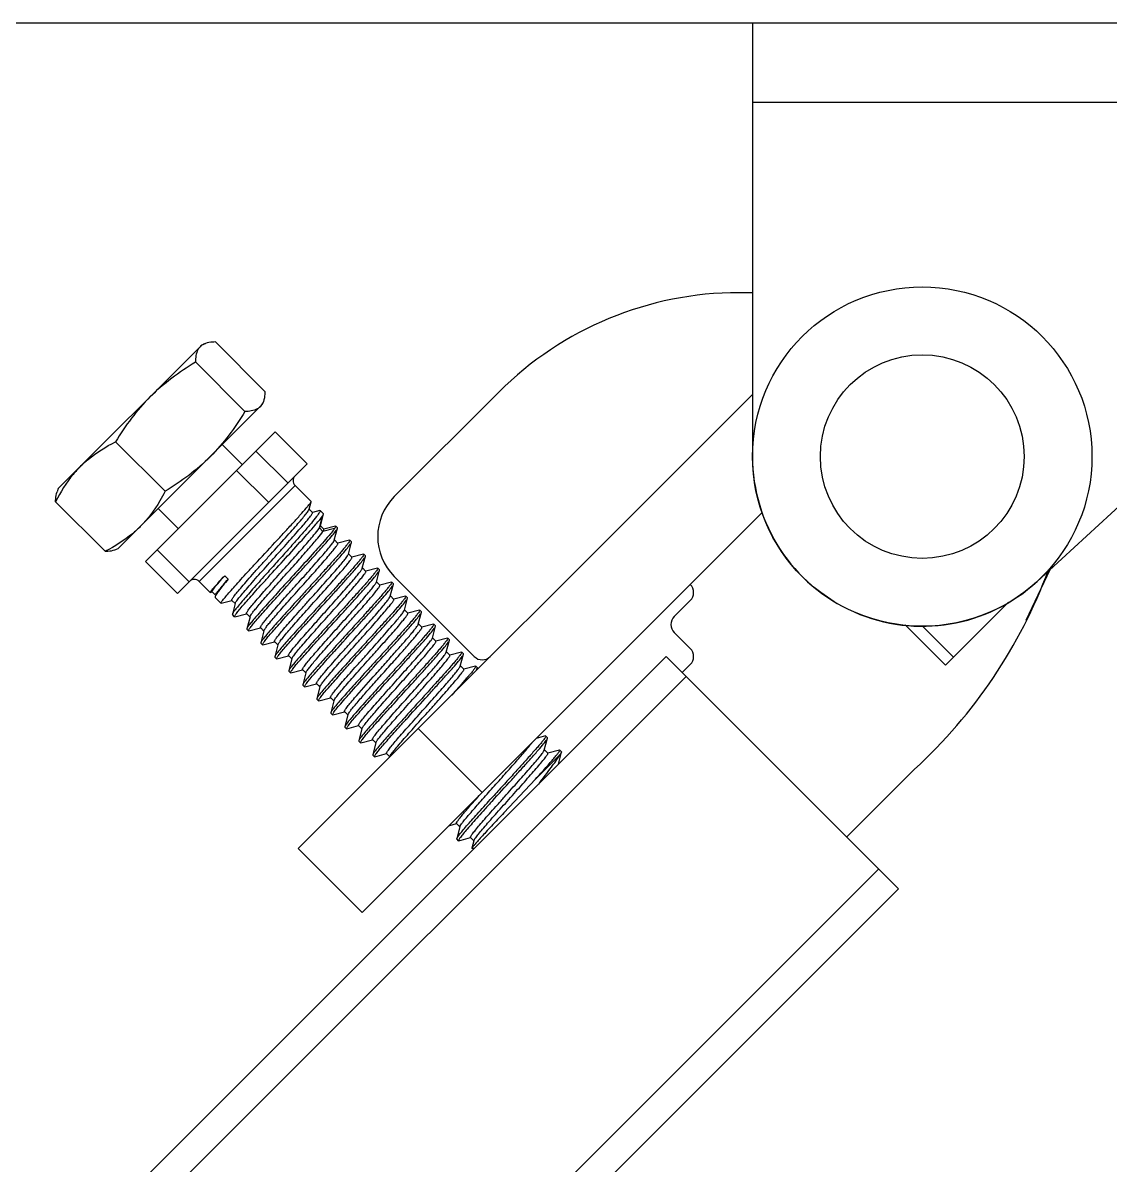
# Model space of a CAD drawing. Extents: x 27938 to 650306, y -92720 to 1524912.
# Drawn here: x 300162 to 301370, y 832286 to 833555 of the extents above; entities that cross this region are included whole.
import ezdxf

# ---------------------------------------------------------------- set-up
doc = ezdxf.new("R2010")
doc.units = 0
doc.header["$LTSCALE"] = 1000
doc.header["$MEASUREMENT"] = 0
doc.layers.add('bz', color=2, linetype='Continuous')

msp = doc.modelspace()

# ---------------------------------------------------------------- linework, layer by layer
at = {"linetype": 'Continuous'}
for p, q in [((300972.4, 833554.7), (302040.3, 833554.7)), ((300972.4, 833554.7), (300972.4, 833072.8)), ((300972.4, 833466.7), (301867.3, 833466.7)), ((301288.5, 832934.1), (301867.3, 833466.7)), ((300972.4, 833254.9), (300957.2, 833254.9)), ((300361.4, 833197.1), (300365, 833198.5)), ((300375.9, 833200.1), (300431, 833145)), ((300361.4, 833197.1), (300201.5, 833037.2)), ((300353.7, 833177.9), (300408.8, 833122.8)), ((300468, 832637.5), (300972.4, 833141.9)), ((300690.7, 833144.5), (300574.6, 833028.4)), ((300428, 833130.5), (300268.1, 832970.6)), ((300429.3, 833134.1), (300428, 833130.5)), ((300298.3, 832956.3), (300442.2, 833100.3)), ((300442.2, 833100.3), (300477.8, 833064.8)), ((300265, 833089.2), (300320.1, 833034.2)), ((300383.6, 833086.1), (300405.8, 833063.9)), ((300420.9, 833079), (300456.5, 833043.5)), ((300333.8, 832920.8), (300477.8, 833064.8)), ((300399.4, 833057.5), (300434.9, 833022)), ((300201.5, 833037.2), (300200.1, 833033.6)), ((300357.8, 832934.2), (300464.4, 833040.8)), ((300482.3, 833022.9), (300464.4, 833040.8)), ((300198.5, 833022.7), (300253.6, 832967.6)), ((300480, 833014.4), (300482.3, 833022.7)), ((300482.3, 833022.7), (300482.3, 833022.9)), ((300312.5, 833015), (300334.7, 832992.8)), ((300480, 833014.1), (300480, 833014.4)), ((300483.8, 833010.7), (300480, 833014.4)), ((300491.8, 833012.9), (300483.8, 833010.8)), ((300491.8, 833012.9), (300492.3, 833012.9)), ((300496, 833009.1), (300492.3, 833012.9)), ((300492.5, 832995.4), (300496.1, 833008.8)), ((300494.8, 833006.5), (300496.1, 833008.8)), ((300496.1, 833008.8), (300496, 833009.1)), ((300539, 832566.4), (300983.3, 833010.6)), ((300491.5, 832993.5), (300494.8, 833006.5)), ((300491.5, 832993.5), (300492.5, 832995.4)), ((300496.3, 832992), (300492.6, 832995.8)), ((300509.3, 832995.6), (300496.3, 832992.1)), ((300509.3, 832995.6), (300509.6, 832995.5)), ((300511.6, 832993.6), (300509.6, 832995.5)), ((300495.4, 832989.7), (300491.5, 832993.5)), ((300508.4, 832992.9), (300495.4, 832989.7)), ((300508, 832979.9), (300511.6, 832993.2)), ((300511.6, 832993.2), (300511.6, 832993.6)), ((300264.4, 832969.3), (300268.1, 832970.6)), ((300508, 832979.7), (300508, 832979.9)), ((300511.9, 832976.4), (300508.1, 832980.2)), ((300524.8, 832980), (300511.8, 832976.6)), ((300523.6, 832964.3), (300527.2, 832977.7)), ((300524.8, 832980), (300525.2, 832980)), ((300527.1, 832978.1), (300525.2, 832980)), ((300527.2, 832977.7), (300527.1, 832978.1)), ((300311.2, 832969.3), (300346.8, 832933.8)), ((300523.4, 832963.9), (300523.6, 832964.3)), ((300527.4, 832960.9), (300523.7, 832964.7)), ((300540.4, 832964.5), (300527.4, 832961)), ((300539.1, 832948.8), (300542.7, 832962.1)), ((300540.4, 832964.5), (300540.7, 832964.5)), ((300542.7, 832962.5), (300540.7, 832964.5)), ((300542.7, 832962.1), (300542.7, 832962.5)), ((300298.3, 832956.3), (300333.8, 832920.8)), ((300543, 832945.3), (300539.2, 832949.1)), ((300555.9, 832948.9), (300542.9, 832945.5)), ((300554.7, 832933.2), (300558.3, 832946.6)), ((300555.9, 832948.9), (300556.3, 832948.9)), ((300558.2, 832947), (300556.3, 832948.9)), ((300558.3, 832946.6), (300558.2, 832947)), ((301276.2, 832890.9), (301303, 832947.5)), ((300370.2, 832921.8), (300357.8, 832934.2)), ((300386.3, 832940.5), (300390.2, 832936.6)), ((300558.5, 832929.8), (300554.8, 832933.6)), ((300571.5, 832933.4), (300558.5, 832929.9)), ((300571.5, 832933.4), (300571.8, 832933.4)), ((300573.8, 832931.4), (300571.8, 832933.4)), ((300574.6, 832939.5), (300663.4, 832850.7)), ((300370.3, 832921.8), (300370.2, 832921.8)), ((300370.3, 832921.8), (300372.3, 832922.4)), ((300372.3, 832922.5), (300376.1, 832918.7)), ((300570.2, 832917.7), (300573.8, 832931)), ((300573.8, 832931), (300573.8, 832931.4)), ((300376.1, 832919), (300375.6, 832917)), ((300375.6, 832917), (300375.7, 832916.3)), ((300382.1, 832909.9), (300375.7, 832916.3)), ((300382.4, 832909.8), (300382.1, 832909.9)), ((300382.4, 832909.8), (300394.1, 832913)), ((300394.1, 832913.1), (300397.9, 832909.4)), ((300398, 832909.7), (300394.8, 832897.6)), ((300398, 832909.7), (300398.1, 832910)), ((300574.1, 832914.2), (300570.3, 832918)), ((300587, 832917.8), (300574, 832914.4)), ((300585.8, 832902.1), (300589.3, 832915.5)), ((300587, 832917.8), (300587.4, 832917.8)), ((300589.3, 832915.9), (300587.4, 832917.8)), ((300589.3, 832915.5), (300589.3, 832915.9)), ((300903.3, 832912.9), (300885.5, 832895.1)), ((301256.8, 832911), (301186.8, 832841.1)), ((300394.8, 832897.6), (300394.8, 832897.2)), ((300397.2, 832894.8), (300394.8, 832897.2)), ((300397.6, 832894.7), (300410.5, 832898.2)), ((300410.5, 832898.4), (300414.3, 832894.6)), ((300414.4, 832894.9), (300410.8, 832881.5)), ((300589.6, 832898.7), (300585.8, 832902.5)), ((300602.6, 832902.3), (300589.6, 832898.8)), ((300601.3, 832886.6), (300604.9, 832900)), ((300602.6, 832902.3), (300602.9, 832902.3)), ((300604.9, 832900.3), (300602.9, 832902.3)), ((300604.9, 832900), (300604.9, 832900.3)), ((300410.8, 832881.5), (300410.8, 832881.2)), ((300412.8, 832879.2), (300410.8, 832881.2)), ((300413.1, 832879.2), (300426.1, 832882.7)), ((300426, 832882.8), (300429.8, 832879)), ((300605.2, 832883.2), (300601.4, 832886.9)), ((300618.1, 832886.7), (300605.1, 832883.3)), ((300616.9, 832871), (300620.4, 832884.4)), ((300618.1, 832886.7), (300618.5, 832886.7)), ((300620.4, 832884.8), (300618.5, 832886.7)), ((300620.4, 832884.4), (300620.4, 832884.8)), ((301142.1, 832885.8), (301186.8, 832841.1)), ((301160.9, 832884.7), (301195.7, 832850)), ((300413.1, 832879.2), (300412.8, 832879.2)), ((300429.9, 832879.4), (300426.3, 832866)), ((300620.7, 832867.6), (300616.9, 832871.4)), ((300633.7, 832871.2), (300620.7, 832867.7)), ((300632.4, 832855.5), (300636, 832868.9)), ((300633.7, 832871.2), (300634, 832871.2)), ((300636, 832869.2), (300634, 832871.2)), ((300636, 832868.9), (300636, 832869.2)), ((300885.5, 832877.3), (300903.3, 832859.6)), ((300426.3, 832866), (300426.4, 832865.6)), ((300428.3, 832863.7), (300426.4, 832865.6)), ((300428.7, 832863.7), (300428.3, 832863.7)), ((300428.7, 832863.7), (300441.6, 832867.1)), ((300441.6, 832867.3), (300445.4, 832863.5)), ((300445.4, 832863.8), (300441.9, 832850.4)), ((300636.3, 832852.1), (300632.5, 832855.8)), ((298331.2, 830305.3), (300876.6, 832850.7)), ((300441.9, 832850.4), (300441.9, 832850.1)), ((300443.8, 832848.1), (300441.9, 832850.1)), ((300444.2, 832848.1), (300443.8, 832848.1)), ((300444.2, 832848.1), (300457.2, 832851.6)), ((300457.1, 832851.7), (300460.9, 832848)), ((300461, 832848.3), (300457.4, 832834.9)), ((300649.2, 832855.7), (300636.2, 832852.2)), ((300647.9, 832840), (300651.5, 832853.3)), ((300649.2, 832855.7), (300649.6, 832855.6)), ((300651.5, 832853.7), (300649.6, 832855.6)), ((300876.6, 832850.7), (301134.6, 832592.7)), ((300457.4, 832834.9), (300457.5, 832834.5)), ((300459.4, 832832.6), (300457.5, 832834.5)), ((300459.8, 832832.6), (300459.4, 832832.6)), ((300459.8, 832832.6), (300472.7, 832836)), ((300472.7, 832836.2), (300476.5, 832832.4)), ((300476.5, 832832.7), (300473, 832819.4)), ((300476.5, 832832.7), (300476.7, 832833.1)), ((300651.8, 832836.5), (300648, 832840.3)), ((300664.7, 832840.1), (300651.8, 832836.7)), ((300664.7, 832840.1), (300665.1, 832840.1)), ((300667.1, 832838.1), (300665.1, 832840.1)), ((300665.9, 832835.8), (300667.1, 832837.8)), ((300666.6, 832836.1), (300667.1, 832837.8)), ((300667.1, 832837.8), (300667.1, 832838.1)), ((300903.3, 832841.8), (300894.4, 832832.9)), ((298353.2, 830283.2), (300898.6, 832828.6)), ((300473, 832819.4), (300473, 832819)), ((300474.9, 832817), (300473, 832819)), ((300475.3, 832817), (300488.3, 832820.5)), ((300488.2, 832820.6), (300492, 832816.9)), ((300475.3, 832817), (300474.9, 832817)), ((300492.1, 832817.2), (300488.5, 832803.8)), ((300490.9, 832801.5), (300503.8, 832804.9)), ((300503.8, 832805.1), (300507.5, 832801.3)), ((300488.5, 832803.8), (300488.5, 832803.4)), ((300490.5, 832801.5), (300488.5, 832803.4)), ((300490.9, 832801.5), (300490.5, 832801.5)), ((300507.6, 832801.6), (300504.1, 832788.3)), ((300504.1, 832788.3), (300504.1, 832787.9)), ((300506, 832785.9), (300504.1, 832787.9)), ((300506.4, 832785.9), (300506, 832785.9)), ((300506.4, 832785.9), (300519.4, 832789.4)), ((300519.3, 832789.5), (300523.1, 832785.8)), ((300523.2, 832786.1), (300519.6, 832772.7)), ((300519.6, 832772.7), (300519.6, 832772.3)), ((300521.6, 832770.4), (300519.6, 832772.3)), ((300522, 832770.4), (300521.6, 832770.4)), ((300522, 832770.4), (300534.9, 832773.9)), ((300534.9, 832774), (300538.6, 832770.2)), ((300538.7, 832770.5), (300535.2, 832757.2)), ((300672.3, 832699.6), (300601.2, 832770.7)), ((300535.2, 832757.2), (300535.2, 832756.8)), ((300537.1, 832754.9), (300535.2, 832756.8)), ((300537.5, 832754.8), (300537.1, 832754.9)), ((300537.5, 832754.8), (300550.5, 832758.3)), ((300550.4, 832758.4), (300554.2, 832754.7)), ((300554.3, 832755), (300550.7, 832741.6)), ((300742.5, 832762.4), (300732.3, 832759.7)), ((300741.2, 832746.7), (300744.8, 832760)), ((300742.5, 832762.4), (300742.8, 832762.3)), ((300744.8, 832760.4), (300742.8, 832762.3)), ((300744.8, 832760), (300744.8, 832760.4)), ((300550.7, 832741.6), (300550.7, 832741.2)), ((300553, 832739.3), (300566, 832742.8)), ((300566, 832742.9), (300569.7, 832739.2)), ((300741.1, 832746.2), (300741.2, 832746.7)), ((300745.1, 832743.2), (300741.3, 832747)), ((300758, 832746.8), (300745, 832743.4)), ((300756.8, 832731.1), (300760.4, 832744.5)), ((300758.4, 832746.8), (300758, 832746.8)), ((300760.3, 832744.9), (300758.4, 832746.8)), ((300760.3, 832744.9), (300760.4, 832744.5)), ((300552.7, 832739.3), (300550.7, 832741.2)), ((300553, 832739.3), (300552.7, 832739.3)), ((300569.8, 832739.5), (300569.9, 832739.7)), ((300731.6, 832714.6), (300758.4, 832741.3)), ((300731.6, 832714.6), (300696.4, 832677.1)), ((300635.5, 832662.8), (300636.4, 832663.1)), ((300636.4, 832663.1), (300643.7, 832665)), ((300643.7, 832665.2), (300647.5, 832661.4)), ((300647.5, 832661.7), (300644, 832648.3)), ((300644, 832648), (300644, 832648.3)), ((300646, 832646), (300644, 832648)), ((300646, 832646), (300646.3, 832646)), ((300646.3, 832646), (300659.3, 832649.5)), ((300659.2, 832649.6), (300663, 832645.9)), ((300663, 832645.9), (300660.8, 832637.6)), ((300663.1, 832646.2), (300663, 832645.9)), ((300539, 832566.4), (300468, 832637.5)), ((300660.8, 832637.6), (300660.9, 832637.5)), ((300663.4, 832637.5), (300660.9, 832637.5)), ((298567.1, 830069.3), (301112.6, 832614.7)), ((298589.2, 830047.3), (301134.6, 832592.7))]:
    msp.add_line(p, q, dxfattribs=at)
msp.add_line((301152.4, 832725.5), (301077.1, 832650.2))
for radius in [188.5, 113.1]:
    msp.add_circle((301160.9, 833072.8), radius, dxfattribs=at)
for centre, radius, start, end in [((300957.3, 832878), 376.9, 90.0086, 135), ((301160.9, 833072.8), 188.5, 180, 312.6204), ((300469.7, 833046.1), 7.54, 135, 225), ((300619, 832983.9), 62.8, 135, 225), ((300768, 833144.4), 568.5, 312.5376, 339.661), ((300352.5, 832928.8), 7.54, 45, 135), ((300894.4, 832921.8), 12.6, 315, 45), ((300894.4, 832886.2), 12.6, 135, 225), ((300894.4, 832850.7), 12.6, 315, 45), ((300672.3, 832859.6), 12.6, 225, 315), ((300400.1, 833047.4), 337.2, 319.4796, 320.0674)]:
    msp.add_arc(centre, radius, start, end, dxfattribs=at)
for points, knots in [([(300364.9, 833198.4), (300364.3, 833198.2), (300362.2, 833197.3), (300360.2, 833196), (300359, 833194.8)], [0, 0, 0, 0, 0.261173, 1, 1, 1, 1]), ([(300375.9, 833200.1), (300374.9, 833200.1), (300371.2, 833199.9), (300367.4, 833199.3), (300364.9, 833198.4)], [0, 0, 0, 0, 0.270862, 1, 1, 1, 1]), ([(300359, 833194.8), (300358.1, 833193.8), (300354.5, 833189), (300353.8, 833182.6), (300353.7, 833177.9)], [0, 0, 0, 0, 0.22235, 1, 1, 1, 1]), ([(300431, 833145), (300431, 833144), (300430.8, 833140.3), (300430.2, 833136.6), (300429.3, 833134)], [0, 0, 0, 0, 0.270862, 1, 1, 1, 1]), ([(300425.7, 833128.2), (300424.7, 833127.2), (300419.8, 833123.6), (300413.5, 833122.9), (300408.8, 833122.8)], [0, 0, 0, 0, 0.22235, 1, 1, 1, 1]), ([(300429.3, 833134), (300429.1, 833133.5), (300428.2, 833131.3), (300426.9, 833129.4), (300425.7, 833128.2)], [0, 0, 0, 0, 0.261173, 1, 1, 1, 1]), ([(300226, 833061.7), (300228.8, 833064.5), (300240.6, 833075.3), (300254.3, 833083.8), (300265, 833089.2)], [0, 0, 0, 0, 0.248254, 1, 1, 1, 1]), ([(300226, 833061.7), (300223.2, 833058.9), (300212.4, 833047.1), (300203.9, 833033.4), (300198.5, 833022.7)], [0, 0, 0, 0, 0.248254, 1, 1, 1, 1]), ([(300198.5, 833022.7), (300198.5, 833023.7), (300198.6, 833027.4), (300199.2, 833031.1), (300200.2, 833033.7)], [0, 0, 0, 0, 0.270862, 1, 1, 1, 1]), ([(300320.1, 833034.2), (300318.3, 833030.6), (300310.7, 833016.6), (300301, 833003.5), (300292.6, 832995.1)], [0, 0, 0, 0, 0.25305, 1, 1, 1, 1]), ([(300419.8, 832953.2), (300427.2, 832961.2), (300438.2, 832973.1), (300452.4, 832988.4), (300461.9, 832998.8), (300469.9, 833007.6), (300475.4, 833013.9), (300478.8, 833017.9), (300480.5, 833020.1), (300481.6, 833021.6), (300482.2, 833022.4), (300482.3, 833022.7)], [0, 0, 0, 0, 0.350119, 0.518183, 0.670792, 0.80069, 0.901712, 0.939847, 0.96911, 0.98919, 1, 1, 1, 1]), ([(300394.1, 832913.1), (300394, 832913.2), (300394.1, 832913.8), (300394.6, 832914.6), (300395.4, 832916), (300397.3, 832918.5), (300400.7, 832922.7), (300405.7, 832928.7), (300412, 832935.9), (300419.2, 832944.1), (300427.2, 832952.9), (300438.1, 832965.1), (300449, 832977.2), (300459.3, 832988.7), (300465.9, 832996.3), (300471.4, 833002.7), (300475.7, 833007.8), (300478.4, 833011.4), (300479.8, 833013.4), (300480, 833014.1)], [0, 0, 0, 0, 0.003459, 0.010831, 0.022552, 0.038611, 0.0832, 0.143022, 0.215863, 0.299017, 0.389412, 0.483732, 0.670424, 0.756089, 0.83251, 0.897021, 0.947417, 0.982048, 1, 1, 1, 1]), ([(300398.1, 832910), (300398.5, 832911), (300400.1, 832913.2), (300403.3, 832917.3), (300407.9, 832922.7), (300416.2, 832932.4), (300428.5, 832946.2), (300441.6, 832960.8), (300452.4, 832972.8), (300460.1, 832981.4), (300467, 832989.2), (300472.9, 832996), (300477.7, 833001.7), (300480.9, 833005.6), (300482.6, 833008), (300483.4, 833009.3), (300483.8, 833010), (300483.9, 833010.6), (300483.8, 833010.7)], [0, 0, 0, 0, 0.022597, 0.061854, 0.116478, 0.184513, 0.350625, 0.536644, 0.628982, 0.71656, 0.796358, 0.86566, 0.922145, 0.963971, 0.978972, 0.989897, 0.996763, 1, 1, 1, 1]), ([(300492.3, 833012.9), (300492.5, 833012.7), (300492.2, 833011.8), (300491.5, 833010.6), (300490.1, 833008.5), (300487.1, 833004.6), (300481.9, 832998.2), (300474.1, 832989.1), (300464.6, 832978.3), (300454.1, 832966.5), (300442.9, 832954), (300435.3, 832945.6), (300431.6, 832941.4)], [0, 0, 0, 0, 0.00729, 0.023491, 0.049387, 0.084832, 0.182679, 0.312272, 0.467071, 0.639216, 0.819925, 1, 1, 1, 1]), ([(300434.4, 832938.6), (300440.9, 832945.7), (300453.5, 832959.5), (300471, 832978.7), (300484.7, 832994.2), (300492.3, 833003), (300494.8, 833006.5)], [0, 0, 0, 0, 0.317573, 0.617842, 0.85691, 1, 1, 1, 1]), ([(300509.6, 832995.5), (300509.8, 832995.3), (300509.2, 832994.2), (300508.8, 832993.5), (300508.4, 832992.9)], [0, 0, 0, 0, 0.284271, 1, 1, 1, 1]), ([(300292.6, 832995.1), (300289.8, 832992.3), (300278, 832981.6), (300264.3, 832973.1), (300253.6, 832967.6)], [0, 0, 0, 0, 0.248254, 1, 1, 1, 1]), ([(300410.5, 832898.4), (300410.4, 832898.5), (300410.5, 832899), (300411.1, 832900.2), (300412.8, 832902.7), (300415.8, 832906.5), (300420.1, 832911.6), (300425.4, 832917.8), (300431.6, 832924.8), (300438.5, 832932.6), (300448.3, 832943.6), (300460.4, 832957.1), (300473.8, 832972), (300484, 832984), (300489.6, 832990.8), (300491.5, 832993.5)], [0, 0, 0, 0, 0.003229, 0.009818, 0.034461, 0.074131, 0.127679, 0.193435, 0.269313, 0.352894, 0.44151, 0.62244, 0.789143, 0.920497, 1, 1, 1, 1]), ([(300414.4, 832894.9), (300414.5, 832895.6), (300415.7, 832897.3), (300417.9, 832900.4), (300421.4, 832904.6), (300426, 832910), (300431.4, 832916.4), (300440.1, 832926.2), (300451.8, 832939.2), (300465.8, 832954.8), (300478.5, 832969.1), (300488.3, 832980.5), (300493.6, 832987), (300495.4, 832989.7)], [0, 0, 0, 0, 0.016663, 0.047692, 0.09239, 0.149487, 0.2173, 0.293813, 0.463619, 0.63876, 0.798451, 0.923769, 1, 1, 1, 1]), ([(300508.4, 832992.9), (300505.9, 832989.4), (300498.3, 832980.6), (300484.6, 832965.1), (300467.1, 832945.9), (300454.5, 832932.1), (300448, 832925)], [0, 0, 0, 0, 0.14309, 0.382158, 0.682427, 1, 1, 1, 1]), ([(300450, 832923), (300457.2, 832931), (300468, 832942.8), (300482, 832958.2), (300491.3, 832968.6), (300499.3, 832977.5), (300505.3, 832984.6), (300509.2, 832989.3), (300511, 832991.9), (300511.5, 832992.9), (300511.6, 832993.2)], [0, 0, 0, 0, 0.346732, 0.513455, 0.665275, 0.795127, 0.896989, 0.966206, 0.987594, 1, 1, 1, 1]), ([(300495.4, 832989.7), (300495.7, 832990.2), (300496.1, 832990.8), (300496.5, 832991.8), (300496.3, 832992)], [0, 0, 0, 0, 0.705651, 1, 1, 1, 1]), ([(300426, 832882.8), (300425.9, 832882.9), (300426, 832883.5), (300426.7, 832884.8), (300428.7, 832887.5), (300432, 832891.7), (300436.7, 832897.3), (300442.6, 832904.1), (300449.3, 832911.7), (300456.7, 832920.1), (300467.1, 832931.7), (300477.5, 832943.2), (300487.3, 832954.3), (300493.8, 832961.7), (300499.2, 832968), (300503.4, 832973.1), (300506.2, 832976.9), (300507.7, 832978.9), (300508, 832979.7)], [0, 0, 0, 0, 0.003422, 0.010566, 0.037398, 0.080541, 0.138586, 0.209513, 0.290822, 0.379637, 0.472809, 0.658962, 0.745341, 0.823107, 0.88951, 0.942219, 0.979421, 1, 1, 1, 1]), ([(300430.6, 832880.8), (300431.3, 832881.8), (300433.1, 832884.4), (300438.5, 832891), (300447.8, 832901.8), (300461.1, 832916.7), (300473.3, 832930.4), (300483.3, 832941.5), (300490.3, 832949.4), (300496.6, 832956.6), (300502, 832962.9), (300506.4, 832968.1), (300509.5, 832972), (300511.3, 832974.6), (300511.9, 832975.8), (300512, 832976.3), (300511.9, 832976.4)], [0, 0, 0, 0, 0.029846, 0.074702, 0.203394, 0.369574, 0.551671, 0.641288, 0.726015, 0.803077, 0.869958, 0.924482, 0.964905, 0.990021, 0.99673, 1, 1, 1, 1]), ([(300525.2, 832980), (300525.3, 832979.9), (300525, 832979), (300524.3, 832977.9), (300522.8, 832975.8), (300520.8, 832973.3), (300518.1, 832970), (300513.5, 832964.6), (300506.5, 832956.7), (300496.9, 832946.1), (300486.2, 832934.3), (300475, 832921.9), (300467.4, 832913.6), (300463.6, 832909.4)], [0, 0, 0, 0, 0.006655, 0.022604, 0.048376, 0.083764, 0.128363, 0.181623, 0.311335, 0.466328, 0.638709, 0.819671, 1, 1, 1, 1]), ([(300465.5, 832907.5), (300472.8, 832915.5), (300483.6, 832927.3), (300497.5, 832942.6), (300506.9, 832953), (300514.8, 832962), (300520.9, 832969.1), (300524.7, 832973.8), (300526.5, 832976.4), (300527.1, 832977.3), (300527.2, 832977.7)], [0, 0, 0, 0, 0.346732, 0.513452, 0.665274, 0.79513, 0.896993, 0.966207, 0.987594, 1, 1, 1, 1]), ([(300253.6, 832967.6), (300254.6, 832967.6), (300258.3, 832967.8), (300262, 832968.4), (300264.5, 832969.3)], [0, 0, 0, 0, 0.270862, 1, 1, 1, 1]), ([(300441.6, 832867.3), (300441.5, 832867.4), (300441.6, 832867.9), (300442.3, 832869.2), (300444.2, 832871.9), (300447.4, 832876), (300452, 832881.5), (300457.8, 832888.1), (300464.4, 832895.7), (300471.7, 832903.9), (300482, 832915.4), (300494.5, 832929.3), (300506.2, 832942.5), (300514.1, 832951.7), (300518.4, 832956.9), (300521.5, 832960.8), (300523, 832963), (300523.4, 832963.9)], [0, 0, 0, 0, 0.003379, 0.010396, 0.036736, 0.079099, 0.136135, 0.205904, 0.286001, 0.373651, 0.465813, 0.650831, 0.815583, 0.883085, 0.937444, 0.976819, 1, 1, 1, 1]), ([(300445.9, 832864.8), (300446.5, 832865.8), (300448.2, 832868.2), (300453.4, 832874.7), (300462.6, 832885.3), (300475.8, 832900.3), (300488.2, 832914.1), (300498.3, 832925.3), (300505.4, 832933.3), (300511.8, 832940.7), (300517.4, 832947.1), (300521.8, 832952.4), (300525, 832956.4), (300526.8, 832959), (300527.5, 832960.3), (300527.5, 832960.8), (300527.4, 832960.9)], [0, 0, 0, 0, 0.027356, 0.070178, 0.196347, 0.362014, 0.545205, 0.635768, 0.721577, 0.799762, 0.86771, 0.923162, 0.964301, 0.989868, 0.99669, 1, 1, 1, 1]), ([(300540.7, 832964.5), (300540.9, 832964.3), (300540.5, 832963.5), (300539.8, 832962.3), (300538.4, 832960.3), (300536.3, 832957.7), (300533.6, 832954.5), (300529, 832949.1), (300522, 832941.2), (300512.5, 832930.5), (300501.8, 832918.7), (300490.5, 832906.4), (300482.9, 832898), (300479.1, 832893.9)], [0, 0, 0, 0, 0.006651, 0.022595, 0.048362, 0.083745, 0.12834, 0.1816, 0.311315, 0.466314, 0.638697, 0.819663, 1, 1, 1, 1]), ([(300481.1, 832891.9), (300488.3, 832899.9), (300499.1, 832911.7), (300513.1, 832927.1), (300522.4, 832937.5), (300530.3, 832946.4), (300536.4, 832953.6), (300540.2, 832958.2), (300542.1, 832960.8), (300542.6, 832961.8), (300542.7, 832962.1)], [0, 0, 0, 0, 0.346742, 0.513465, 0.665282, 0.795135, 0.896996, 0.966208, 0.987595, 1, 1, 1, 1]), ([(300382.1, 832909.9), (300382, 832909.9), (300382.2, 832910.4), (300382.6, 832911.1), (300383.3, 832912.2), (300385, 832914.3), (300387.9, 832917.9), (300392.4, 832923), (300398, 832929.3), (300404.6, 832936.6), (300411.9, 832944.7), (300417.1, 832950.3), (300419.8, 832953.2)], [0, 0, 0, 0, 0.006349, 0.020563, 0.043389, 0.074837, 0.162857, 0.282397, 0.430243, 0.602357, 0.794039, 1, 1, 1, 1]), ([(300457.1, 832851.7), (300457, 832851.8), (300457.1, 832852.3), (300457.8, 832853.6), (300459.6, 832856.3), (300462.8, 832860.3), (300467.4, 832865.7), (300473, 832872.2), (300479.5, 832879.6), (300486.7, 832887.7), (300496.8, 832899.1), (300509.2, 832912.9), (300520.9, 832926.1), (300528.9, 832935.3), (300533.4, 832940.7), (300536.6, 832944.7), (300538.3, 832947.1), (300538.8, 832948)], [0, 0, 0, 0, 0.003336, 0.010233, 0.036096, 0.077704, 0.133763, 0.202409, 0.281328, 0.367844, 0.459022, 0.642919, 0.808241, 0.876802, 0.932761, 0.974256, 1, 1, 1, 1]), ([(300461.3, 832848.9), (300461.7, 832849.9), (300463.4, 832852.1), (300466.5, 832856.1), (300470.9, 832861.5), (300478.9, 832870.7), (300490.6, 832883.9), (300503, 832897.7), (300513.2, 832909.1), (300520.5, 832917.3), (300527, 832924.7), (300532.7, 832931.3), (300537.2, 832936.7), (300540.5, 832940.8), (300542.3, 832943.4), (300543, 832944.7), (300543.1, 832945.2), (300543, 832945.3)], [0, 0, 0, 0, 0.024821, 0.065556, 0.120941, 0.189123, 0.354243, 0.538544, 0.630075, 0.716999, 0.796339, 0.865388, 0.921797, 0.963675, 0.989709, 0.996648, 1, 1, 1, 1]), ([(300556.3, 832948.9), (300556.4, 832948.8), (300556.1, 832947.9), (300555.4, 832946.8), (300553.9, 832944.7), (300551.9, 832942.2), (300549.2, 832939), (300544.6, 832933.5), (300537.6, 832925.6), (300528, 832915), (300517.3, 832903.2), (300506.1, 832890.9), (300498.5, 832882.5), (300494.7, 832878.3)], [0, 0, 0, 0, 0.006667, 0.022629, 0.048411, 0.083806, 0.128409, 0.181673, 0.311386, 0.466369, 0.638735, 0.819685, 1, 1, 1, 1]), ([(300496.6, 832876.4), (300503.9, 832884.4), (300514.7, 832896.2), (300528.6, 832911.5), (300538, 832921.9), (300545.9, 832930.9), (300552, 832938), (300555.8, 832942.7), (300557.6, 832945.3), (300558.2, 832946.2), (300558.3, 832946.6)], [0, 0, 0, 0, 0.346729, 0.513452, 0.665273, 0.795127, 0.896989, 0.966206, 0.987594, 1, 1, 1, 1]), ([(300370.2, 832921.8), (300370, 832921.9), (300370.5, 832922.6), (300371.1, 832923.5), (300372.4, 832925.1), (300374.2, 832927.2), (300376.6, 832929.8), (300380.6, 832934.3), (300383.9, 832937.9), (300386.3, 832940.5)], [0, 0, 0, 0, 0.018878, 0.068916, 0.150826, 0.263937, 0.407062, 0.578714, 1, 1, 1, 1]), ([(300372.3, 832922.5), (300372.1, 832922.6), (300372.4, 832923.3), (300372.9, 832924.2), (300374, 832925.8), (300376.4, 832928.9), (300380.5, 832933.8), (300384.2, 832938.1), (300386.3, 832940.5)], [0, 0, 0, 0, 0.022497, 0.073733, 0.155945, 0.268763, 0.581618, 1, 1, 1, 1]), ([(300390.2, 832936.6), (300388.2, 832934.2), (300384.7, 832930), (300380.2, 832924.3), (300377.3, 832920.2), (300375.9, 832917.9), (300375.6, 832917)], [0, 0, 0, 0, 0.376713, 0.674345, 0.883812, 1, 1, 1, 1]), ([(300376.1, 832919), (300376.3, 832919.7), (300377.8, 832921.7), (300380.5, 832925.3), (300384.9, 832930.5), (300388.3, 832934.4), (300390.2, 832936.6)], [0, 0, 0, 0, 0.105343, 0.311665, 0.613119, 1, 1, 1, 1]), ([(300431.6, 832941.4), (300426.8, 832936.1), (300419.9, 832928.4), (300411.3, 832918.6), (300406, 832912.4), (300401.6, 832907.1), (300398.2, 832902.9), (300396, 832899.9), (300394.9, 832898.3), (300394.8, 832897.6)], [0, 0, 0, 0, 0.375078, 0.540028, 0.684568, 0.805261, 0.899295, 0.964563, 1, 1, 1, 1]), ([(300397.2, 832894.8), (300397.1, 832894.9), (300397.2, 832895.4), (300397.6, 832896), (300398.3, 832897.2), (300399.9, 832899.4), (300402.8, 832903), (300407.2, 832908.2), (300412.8, 832914.5), (300419.3, 832921.9), (300426.6, 832930), (300431.8, 832935.6), (300434.4, 832938.6)], [0, 0, 0, 0, 0.006771, 0.021181, 0.04412, 0.075632, 0.16369, 0.283183, 0.430908, 0.602844, 0.794296, 1, 1, 1, 1]), ([(300472.7, 832836.2), (300472.6, 832836.3), (300472.7, 832836.8), (300473.3, 832838), (300475.1, 832840.6), (300478.3, 832844.6), (300482.7, 832849.9), (300488.2, 832856.3), (300494.6, 832863.5), (300501.6, 832871.5), (300511.7, 832882.7), (300524, 832896.5), (300537.3, 832911.4), (300546.5, 832922.1), (300551.7, 832928.6), (300553.5, 832931.1), (300554.1, 832932.1)], [0, 0, 0, 0, 0.003295, 0.010076, 0.035478, 0.076355, 0.131468, 0.199026, 0.276801, 0.362215, 0.452433, 0.635226, 0.801083, 0.928174, 0.971737, 1, 1, 1, 1]), ([(300571.8, 832933.4), (300572, 832933.2), (300571.6, 832932.4), (300570.9, 832931.2), (300569.4, 832929.2), (300567.4, 832926.6), (300564.7, 832923.4), (300560.1, 832918), (300553.1, 832910.1), (300543.6, 832899.4), (300532.9, 832887.6), (300521.6, 832875.3), (300514, 832867), (300510.2, 832862.8)], [0, 0, 0, 0, 0.006649, 0.022593, 0.04836, 0.083744, 0.12834, 0.181598, 0.311311, 0.466309, 0.638695, 0.819663, 1, 1, 1, 1]), ([(300554.1, 832932.1), (300554.2, 832932.2), (300554.4, 832932.6), (300554.6, 832933), (300554.7, 832933.2)], [0, 0, 0, 0, 0.314049, 1, 1, 1, 1]), ([(300448, 832925), (300443.2, 832919.6), (300436.2, 832911.9), (300427.5, 832902.1), (300422, 832896), (300417.6, 832890.7), (300414.2, 832886.6), (300412.1, 832883.7), (300411, 832882.2), (300410.8, 832881.5)], [0, 0, 0, 0, 0.377471, 0.543197, 0.688119, 0.808734, 0.902176, 0.966298, 1, 1, 1, 1]), ([(300412.8, 832879.2), (300412.7, 832879.3), (300412.8, 832879.8), (300413.4, 832881), (300415.2, 832883.5), (300418.4, 832887.4), (300422.8, 832892.6), (300428.3, 832899), (300434.9, 832906.3), (300442.2, 832914.4), (300447.3, 832920.1), (300450, 832923)], [0, 0, 0, 0, 0.006752, 0.02114, 0.075534, 0.163574, 0.283062, 0.430797, 0.602759, 0.794252, 1, 1, 1, 1]), ([(300476.7, 832833.1), (300477, 832833.9), (300478.5, 832836.1), (300481.5, 832839.9), (300485.8, 832845.1), (300493.7, 832854.3), (300505.4, 832867.5), (300517.9, 832881.4), (300528.2, 832893), (300535.6, 832901.2), (300542.2, 832908.8), (300548, 832915.4), (300552.6, 832921), (300555.9, 832925.1), (300557.8, 832927.9), (300558.5, 832929.2), (300558.6, 832929.7), (300558.5, 832929.8)], [0, 0, 0, 0, 0.022244, 0.060839, 0.114606, 0.181715, 0.346252, 0.531679, 0.624204, 0.712272, 0.792803, 0.862987, 0.920385, 0.963027, 0.989543, 0.996606, 1, 1, 1, 1]), ([(300512.2, 832860.8), (300519.4, 832868.8), (300530.2, 832880.7), (300544.2, 832896), (300553.5, 832906.4), (300561.4, 832915.3), (300567.5, 832922.5), (300571.3, 832927.1), (300573.2, 832929.8), (300573.7, 832930.7), (300573.8, 832931)], [0, 0, 0, 0, 0.346736, 0.513457, 0.665278, 0.795134, 0.896995, 0.966207, 0.987595, 1, 1, 1, 1]), ([(300463.6, 832909.4), (300458.7, 832904.1), (300451.8, 832896.4), (300443, 832886.6), (300437.6, 832880.4), (300433.1, 832875.2), (300429.7, 832871.1), (300427.6, 832868.2), (300426.5, 832866.6), (300426.3, 832866)], [0, 0, 0, 0, 0.377475, 0.543201, 0.68812, 0.808733, 0.902175, 0.966298, 1, 1, 1, 1]), ([(300428.3, 832863.7), (300428.2, 832863.8), (300428.3, 832864.3), (300428.7, 832865), (300429.4, 832866.1), (300431, 832868.3), (300433.9, 832871.9), (300438.3, 832877.1), (300443.9, 832883.4), (300450.4, 832890.8), (300457.7, 832898.9), (300462.9, 832904.5), (300465.5, 832907.5)], [0, 0, 0, 0, 0.006766, 0.021171, 0.044105, 0.075616, 0.163673, 0.283167, 0.430893, 0.602828, 0.794287, 1, 1, 1, 1]), ([(300488.2, 832820.6), (300488.1, 832820.7), (300488.2, 832821.3), (300488.9, 832822.6), (300490.9, 832825.4), (300494.3, 832829.7), (300499.1, 832835.3), (300505, 832842.2), (300511.8, 832849.9), (300519.3, 832858.3), (300529.8, 832870.1), (300540.2, 832881.7), (300550.1, 832892.8), (300556.5, 832900.1), (300561.8, 832906.4), (300566, 832911.4), (300568.6, 832915), (300570, 832916.9), (300570.2, 832917.7)], [0, 0, 0, 0, 0.003453, 0.010691, 0.037881, 0.081592, 0.14037, 0.212138, 0.294327, 0.383985, 0.477885, 0.664852, 0.751185, 0.82854, 0.894141, 0.945651, 0.981282, 1, 1, 1, 1]), ([(300492.1, 832817.2), (300492.3, 832818), (300493.7, 832819.9), (300496.3, 832823.5), (300500.4, 832828.5), (300505.8, 832834.7), (300512.2, 832842.1), (300522.1, 832853.2), (300532.5, 832864.8), (300543, 832876.5), (300550.5, 832884.9), (300557.3, 832892.7), (300563.2, 832899.5), (300568, 832905.2), (300571.4, 832909.5), (300573.4, 832912.3), (300574.1, 832913.6), (300574.2, 832914.1), (300574.1, 832914.2)], [0, 0, 0, 0, 0.01868, 0.054278, 0.105764, 0.171349, 0.248696, 0.335028, 0.522011, 0.615926, 0.705601, 0.787809, 0.859594, 0.918387, 0.96211, 0.989307, 0.996546, 1, 1, 1, 1]), ([(300587.4, 832917.8), (300587.5, 832917.7), (300587.2, 832916.8), (300586.5, 832915.7), (300585, 832913.6), (300583, 832911.1), (300580.3, 832907.9), (300575.7, 832902.5), (300568.7, 832894.5), (300559.1, 832883.9), (300548.4, 832872.1), (300537.2, 832859.8), (300529.6, 832851.4), (300525.8, 832847.2)], [0, 0, 0, 0, 0.006656, 0.022605, 0.048376, 0.083762, 0.128359, 0.181619, 0.311334, 0.466329, 0.638707, 0.819669, 1, 1, 1, 1]), ([(300527.7, 832845.3), (300535, 832853.3), (300545.8, 832865.1), (300559.7, 832880.5), (300569.1, 832890.8), (300577, 832899.8), (300583.1, 832906.9), (300586.9, 832911.6), (300588.7, 832914.2), (300589.2, 832915.1), (300589.3, 832915.5)], [0, 0, 0, 0, 0.346741, 0.513465, 0.665282, 0.795133, 0.896994, 0.966208, 0.987595, 1, 1, 1, 1]), ([(300397.6, 832894.7), (300397.5, 832894.7), (300397.4, 832894.7), (300397.2, 832894.7), (300397.2, 832894.8)], [0, 0, 0, 0, 0.601135, 1, 1, 1, 1]), ([(300479.1, 832893.9), (300474.3, 832888.5), (300467.3, 832880.8), (300458.6, 832871), (300453.1, 832864.9), (300448.7, 832859.7), (300445.3, 832855.6), (300443.1, 832852.6), (300442, 832851.1), (300441.9, 832850.4)], [0, 0, 0, 0, 0.377469, 0.54319, 0.688109, 0.808726, 0.902172, 0.966298, 1, 1, 1, 1]), ([(300503.8, 832805.1), (300503.7, 832805.2), (300503.8, 832805.7), (300504.5, 832807.1), (300506.4, 832809.9), (300509.9, 832814.1), (300514.6, 832819.8), (300520.5, 832826.6), (300527.4, 832834.4), (300534.9, 832842.8), (300545.4, 832854.5), (300555.8, 832866.1), (300565.6, 832877.3), (300572, 832884.6), (300577.4, 832890.9), (300581.5, 832895.9), (300584.2, 832899.4), (300585.6, 832901.4), (300585.8, 832902.1)], [0, 0, 0, 0, 0.003453, 0.010691, 0.03788, 0.081592, 0.14037, 0.212137, 0.294327, 0.383985, 0.477885, 0.664852, 0.751185, 0.82854, 0.894141, 0.945652, 0.981282, 1, 1, 1, 1]), ([(300507.6, 832801.6), (300507.8, 832802.4), (300509.2, 832804.3), (300511.8, 832807.9), (300516, 832812.9), (300521.3, 832819.2), (300527.7, 832826.5), (300537.6, 832837.7), (300548, 832849.3), (300558.5, 832861), (300566, 832869.4), (300572.9, 832877.2), (300578.8, 832884), (300583.5, 832889.7), (300586.9, 832893.9), (300588.9, 832896.7), (300589.6, 832898), (300589.7, 832898.6), (300589.6, 832898.7)], [0, 0, 0, 0, 0.01868, 0.054279, 0.105765, 0.171349, 0.248696, 0.335028, 0.522011, 0.615926, 0.705601, 0.787809, 0.859593, 0.918386, 0.962109, 0.989307, 0.996546, 1, 1, 1, 1]), ([(300602.9, 832902.3), (300603.1, 832902.1), (300602.7, 832901.3), (300602, 832900.1), (300600.5, 832898.1), (300598.5, 832895.5), (300595.8, 832892.3), (300591.2, 832886.9), (300584.2, 832879), (300574.7, 832868.3), (300564, 832856.6), (300552.7, 832844.2), (300545.1, 832835.9), (300541.3, 832831.7)], [0, 0, 0, 0, 0.006666, 0.022627, 0.048408, 0.083802, 0.128406, 0.181669, 0.311381, 0.466364, 0.638732, 0.819683, 1, 1, 1, 1]), ([(300543.3, 832829.7), (300550.5, 832837.7), (300561.3, 832849.6), (300575.3, 832864.9), (300584.6, 832875.3), (300592.5, 832884.2), (300598.6, 832891.4), (300602.4, 832896), (300604.2, 832898.7), (300604.8, 832899.6), (300604.9, 832900)], [0, 0, 0, 0, 0.346729, 0.51345, 0.665272, 0.795127, 0.896989, 0.966206, 0.987594, 1, 1, 1, 1]), ([(300443.8, 832848.1), (300443.8, 832848.2), (300443.9, 832848.7), (300444.2, 832849.4), (300445, 832850.6), (300446.6, 832852.7), (300449.5, 832856.3), (300453.9, 832861.5), (300459.4, 832867.9), (300466, 832875.2), (300473.3, 832883.4), (300478.4, 832889), (300481.1, 832891.9)], [0, 0, 0, 0, 0.006767, 0.021173, 0.044108, 0.075618, 0.163672, 0.283161, 0.430888, 0.602828, 0.79429, 1, 1, 1, 1]), ([(300530.5, 832804.6), (300537.2, 832812.5), (300548.1, 832824.7), (300562.9, 832841.1), (300574.2, 832853.9), (300584.5, 832865.4), (300591.8, 832873.9), (300596.4, 832879.5), (300598.8, 832882.6), (300600.4, 832884.8), (300601.2, 832886.1), (300601.3, 832886.6)], [0, 0, 0, 0, 0.286554, 0.451144, 0.612857, 0.758908, 0.877771, 0.923988, 0.960141, 0.985576, 1, 1, 1, 1]), ([(300534.4, 832800.7), (300537.6, 832804.5), (300544.8, 832812.7), (300556.1, 832825.4), (300568.2, 832838.9), (300579.9, 832852), (300588.9, 832862.2), (300595.1, 832869.4), (300598.8, 832873.8), (300601.7, 832877.4), (300603.8, 832880.2), (300604.8, 832881.8), (300605.4, 832882.9), (300605.2, 832883.2)], [0, 0, 0, 0, 0.137738, 0.299104, 0.470269, 0.636529, 0.783614, 0.845932, 0.898929, 0.941483, 0.972724, 0.99211, 1, 1, 1, 1]), ([(300618.5, 832886.7), (300618.6, 832886.6), (300618.3, 832885.7), (300617.6, 832884.6), (300616.1, 832882.6), (300614.1, 832880), (300611.4, 832876.8), (300606.8, 832871.4), (300599.8, 832863.4), (300590.2, 832852.8), (300579.5, 832841), (300568.3, 832828.7), (300560.7, 832820.3), (300556.9, 832816.1)], [0, 0, 0, 0, 0.006647, 0.022588, 0.048354, 0.083736, 0.128331, 0.181588, 0.311302, 0.466302, 0.63869, 0.81966, 1, 1, 1, 1]), ([(300558.8, 832814.2), (300566.1, 832822.2), (300576.9, 832834), (300590.8, 832849.4), (300600.1, 832859.8), (300608.1, 832868.7), (300614.2, 832875.8), (300618, 832880.5), (300619.8, 832883.1), (300620.3, 832884), (300620.4, 832884.4)], [0, 0, 0, 0, 0.346739, 0.513462, 0.665282, 0.795137, 0.896997, 0.966208, 0.987595, 1, 1, 1, 1]), ([(300429.9, 832879.4), (300429.9, 832879.5), (300430.1, 832880), (300430.4, 832880.4), (300430.6, 832880.8)], [0, 0, 0, 0, 0.179935, 1, 1, 1, 1]), ([(300494.7, 832878.3), (300489.8, 832873), (300482.9, 832865.3), (300474.1, 832855.5), (300468.7, 832849.3), (300464.2, 832844.1), (300460.8, 832840), (300458.7, 832837.1), (300457.6, 832835.5), (300457.4, 832834.9)], [0, 0, 0, 0, 0.377473, 0.543199, 0.688121, 0.808735, 0.902176, 0.966298, 1, 1, 1, 1]), ([(300459.4, 832832.6), (300459.3, 832832.7), (300459.4, 832833.2), (300460.1, 832834.4), (300461.9, 832836.9), (300465, 832840.8), (300469.4, 832846), (300475, 832852.3), (300481.5, 832859.7), (300488.8, 832867.8), (300494, 832873.5), (300496.6, 832876.4)], [0, 0, 0, 0, 0.006751, 0.021138, 0.075529, 0.16357, 0.28306, 0.430795, 0.602757, 0.794251, 1, 1, 1, 1]), ([(300534.9, 832774), (300534.8, 832774.1), (300534.8, 832774.6), (300535.5, 832775.9), (300537.4, 832778.6), (300540.7, 832782.7), (300545.3, 832788.2), (300550.9, 832794.7), (300557.5, 832802.2), (300564.8, 832810.4), (300575.1, 832821.9), (300587.5, 832835.8), (300599.2, 832849), (300607.2, 832858.2), (300611.6, 832863.5), (300614.6, 832867.4), (300616.2, 832869.6), (300616.6, 832870.5)], [0, 0, 0, 0, 0.003367, 0.010351, 0.036559, 0.078715, 0.135482, 0.204942, 0.284715, 0.372053, 0.463946, 0.648657, 0.813568, 0.881362, 0.93616, 0.976118, 1, 1, 1, 1]), ([(300634, 832871.2), (300634.2, 832871), (300633.8, 832870.2), (300633.1, 832869), (300631.6, 832867), (300629.6, 832864.4), (300626.9, 832861.2), (300622.3, 832855.8), (300615.3, 832847.9), (300605.8, 832837.2), (300595.1, 832825.5), (300583.8, 832813.1), (300576.2, 832804.8), (300572.4, 832800.6)], [0, 0, 0, 0, 0.00666, 0.022615, 0.04839, 0.083779, 0.128378, 0.18164, 0.311353, 0.466345, 0.638718, 0.819676, 1, 1, 1, 1]), ([(300574.3, 832798.6), (300581.6, 832806.6), (300592.4, 832818.5), (300606.3, 832833.8), (300615.7, 832844.2), (300623.6, 832853.2), (300629.7, 832860.3), (300633.5, 832864.9), (300635.3, 832867.6), (300635.9, 832868.5), (300636, 832868.9)], [0, 0, 0, 0, 0.346736, 0.51346, 0.665278, 0.795129, 0.896991, 0.966207, 0.987594, 1, 1, 1, 1]), ([(300445.4, 832863.8), (300445.5, 832863.9), (300445.6, 832864.2), (300445.8, 832864.6), (300445.9, 832864.8)], [0, 0, 0, 0, 0.191347, 1, 1, 1, 1]), ([(300510.2, 832862.8), (300505.4, 832857.4), (300498.4, 832849.8), (300489.7, 832840), (300484.2, 832833.8), (300479.8, 832828.6), (300476.4, 832824.5), (300474.2, 832821.5), (300473.1, 832820), (300473, 832819.4)], [0, 0, 0, 0, 0.377472, 0.543198, 0.688116, 0.80873, 0.902174, 0.966298, 1, 1, 1, 1]), ([(300474.9, 832817), (300474.8, 832817.1), (300474.9, 832817.6), (300475.3, 832818.3), (300476.1, 832819.5), (300477.7, 832821.7), (300480.6, 832825.2), (300485, 832830.4), (300490.5, 832836.8), (300497.1, 832844.1), (300504.4, 832852.3), (300509.5, 832857.9), (300512.2, 832860.8)], [0, 0, 0, 0, 0.006771, 0.021182, 0.044122, 0.075636, 0.163698, 0.283193, 0.430917, 0.602849, 0.794297, 1, 1, 1, 1]), ([(300539.1, 832771.4), (300539.7, 832772.4), (300541.4, 832774.8), (300546.5, 832781.2), (300555.6, 832791.8), (300568.9, 832806.8), (300581.3, 832820.6), (300591.4, 832831.9), (300598.5, 832839.9), (300605, 832847.3), (300610.6, 832853.7), (300615, 832859.1), (300618.2, 832863.1), (300620.1, 832865.7), (300620.7, 832867), (300620.8, 832867.5), (300620.7, 832867.6)], [0, 0, 0, 0, 0.026671, 0.06893, 0.194398, 0.35992, 0.543412, 0.634236, 0.720346, 0.798842, 0.867086, 0.922795, 0.964133, 0.989825, 0.996679, 1, 1, 1, 1]), ([(300525.8, 832847.2), (300520.9, 832841.9), (300514, 832834.2), (300505.2, 832824.4), (300499.8, 832818.2), (300495.3, 832813), (300491.9, 832808.9), (300489.8, 832806), (300488.7, 832804.4), (300488.5, 832803.8)], [0, 0, 0, 0, 0.377469, 0.543192, 0.688113, 0.80873, 0.902174, 0.966298, 1, 1, 1, 1]), ([(300490.5, 832801.5), (300490.4, 832801.6), (300490.5, 832802.1), (300491.2, 832803.3), (300493, 832805.8), (300496.1, 832809.7), (300500.5, 832814.9), (300506.1, 832821.2), (300512.6, 832828.6), (300519.9, 832836.7), (300525, 832842.4), (300527.7, 832845.3)], [0, 0, 0, 0, 0.006762, 0.021162, 0.075574, 0.163623, 0.283112, 0.430844, 0.602794, 0.794271, 1, 1, 1, 1]), ([(300550.4, 832758.4), (300550.3, 832758.5), (300550.4, 832759.1), (300551.1, 832760.3), (300552.9, 832763), (300556.1, 832767), (300560.6, 832772.3), (300566.2, 832778.8), (300572.6, 832786.2), (300579.8, 832794.2), (300589.9, 832805.6), (300602.3, 832819.4), (300615.5, 832834.3), (300624.7, 832844.9), (300629.8, 832851.3), (300631.5, 832853.7), (300632, 832854.6)], [0, 0, 0, 0, 0.003325, 0.01019, 0.035926, 0.077333, 0.133131, 0.201479, 0.280083, 0.366297, 0.457211, 0.640807, 0.806278, 0.931503, 0.973566, 1, 1, 1, 1]), ([(300554.5, 832755.6), (300554.9, 832756.5), (300556.5, 832758.7), (300559.6, 832762.7), (300564, 832768), (300572, 832777.2), (300583.7, 832790.4), (300596.1, 832804.2), (300606.4, 832815.7), (300613.6, 832823.9), (300620.2, 832831.3), (300625.9, 832837.9), (300630.5, 832843.4), (300633.7, 832847.5), (300635.6, 832850.1), (300636.3, 832851.4), (300636.4, 832852), (300636.3, 832852.1)], [0, 0, 0, 0, 0.024124, 0.064282, 0.119231, 0.187126, 0.352091, 0.536696, 0.628496, 0.715727, 0.795388, 0.864742, 0.921417, 0.963501, 0.989664, 0.996637, 1, 1, 1, 1]), ([(300649.6, 832855.6), (300649.7, 832855.5), (300649.4, 832854.6), (300648.6, 832853.5), (300647.2, 832851.5), (300645.1, 832848.9), (300642.5, 832845.7), (300637.8, 832840.3), (300630.9, 832832.3), (300621.3, 832821.7), (300610.6, 832809.9), (300599.4, 832797.6), (300591.8, 832789.2), (300588, 832785)], [0, 0, 0, 0, 0.006659, 0.022614, 0.048389, 0.08378, 0.128381, 0.181643, 0.311354, 0.466343, 0.638718, 0.819677, 1, 1, 1, 1]), ([(300589.9, 832783.1), (300597.2, 832791.1), (300608, 832802.9), (300621.9, 832818.3), (300631.2, 832828.7), (300639.2, 832837.6), (300645.3, 832844.7), (300649.1, 832849.4), (300650.9, 832852), (300651.4, 832852.9), (300651.5, 832853.3)], [0, 0, 0, 0, 0.346729, 0.513449, 0.665271, 0.795127, 0.896991, 0.966206, 0.987594, 1, 1, 1, 1]), ([(300632, 832854.6), (300632.1, 832854.7), (300632.2, 832855), (300632.3, 832855.3), (300632.4, 832855.5)], [0, 0, 0, 0, 0.304789, 1, 1, 1, 1]), ([(300651.5, 832853.3), (300651.6, 832853.4), (300651.6, 832853.5), (300651.5, 832853.7), (300651.5, 832853.7)], [0, 0, 0, 0, 0.601161, 1, 1, 1, 1]), ([(300541.3, 832831.7), (300536.5, 832826.3), (300529.5, 832818.7), (300520.8, 832808.9), (300515.3, 832802.7), (300510.9, 832797.5), (300507.5, 832793.4), (300505.3, 832790.5), (300504.2, 832788.9), (300504.1, 832788.3)], [0, 0, 0, 0, 0.377477, 0.543204, 0.688124, 0.808736, 0.902176, 0.966298, 1, 1, 1, 1]), ([(300566, 832742.9), (300565.9, 832743), (300565.9, 832743.5), (300566.6, 832744.7), (300568.4, 832747.3), (300571.5, 832751.3), (300575.9, 832756.5), (300581.4, 832762.9), (300587.7, 832770.1), (300594.8, 832778), (300604.8, 832789.2), (300617.1, 832802.9), (300630.3, 832817.9), (300639.6, 832828.6), (300644.9, 832835.2), (300646.7, 832837.7), (300647.3, 832838.7)], [0, 0, 0, 0, 0.003284, 0.010034, 0.035314, 0.075996, 0.130857, 0.198124, 0.275593, 0.360713, 0.450674, 0.633169, 0.799165, 0.926943, 0.97106, 1, 1, 1, 1]), ([(300569.9, 832739.7), (300570.2, 832740.6), (300571.7, 832742.6), (300574.6, 832746.4), (300578.9, 832751.6), (300586.7, 832760.7), (300598.4, 832773.9), (300611, 832787.9), (300621.3, 832799.5), (300628.7, 832807.8), (300635.4, 832815.4), (300641.2, 832822.1), (300645.9, 832827.7), (300649.2, 832831.8), (300651.1, 832834.6), (300651.8, 832835.9), (300651.9, 832836.4), (300651.8, 832836.5)], [0, 0, 0, 0, 0.021536, 0.05954, 0.112858, 0.179669, 0.34404, 0.529776, 0.622575, 0.71096, 0.791822, 0.86232, 0.919992, 0.962847, 0.989497, 0.996594, 1, 1, 1, 1]), ([(300647.3, 832838.7), (300647.4, 832838.8), (300647.6, 832839.2), (300647.9, 832839.7), (300647.9, 832840)], [0, 0, 0, 0, 0.3172, 1, 1, 1, 1]), ([(300665.1, 832840.1), (300665.3, 832839.9), (300664.6, 832838.7), (300663.6, 832837.1), (300661.4, 832834.2), (300659.7, 832832.1), (300658.7, 832830.9)], [0, 0, 0, 0, 0.075429, 0.266547, 0.576308, 1, 1, 1, 1]), ([(300519.7, 832803.5), (300521.4, 832805.4), (300529.2, 832814.2), (300537.1, 832822.9), (300543.3, 832829.7)], [0, 0, 0, 0, 0.218874, 1, 1, 1, 1]), ([(300656.4, 832828.3), (300655.2, 832826.8), (300649.2, 832819.9), (300643.2, 832813.2), (300638.4, 832807.8)], [0, 0, 0, 0, 0.210449, 1, 1, 1, 1]), ([(300521.6, 832770.4), (300521.5, 832770.5), (300521.6, 832771), (300522, 832771.7), (300522.7, 832772.8), (300524.3, 832775), (300527.2, 832778.6), (300531.6, 832783.8), (300537.2, 832790.2), (300543.7, 832797.5), (300551, 832805.6), (300556.1, 832811.3), (300558.8, 832814.2)], [0, 0, 0, 0, 0.006773, 0.021185, 0.044127, 0.075642, 0.163704, 0.283198, 0.430922, 0.602854, 0.7943, 1, 1, 1, 1]), ([(300556.9, 832816.1), (300554.7, 832813.7), (300546.8, 832805), (300538.9, 832796.3), (300533.3, 832789.9)], [0, 0, 0, 0, 0.276498, 1, 1, 1, 1]), ([(300506, 832785.9), (300505.9, 832786.1), (300506.1, 832786.7), (300506.7, 832787.6), (300507.7, 832789.2), (300510, 832792.1), (300514.1, 832797), (300517.6, 832801.1), (300519.7, 832803.5)], [0, 0, 0, 0, 0.022321, 0.073184, 0.154936, 0.267332, 0.580036, 1, 1, 1, 1]), ([(300519.3, 832789.5), (300519.2, 832789.6), (300519.3, 832790.2), (300519.8, 832791), (300520.6, 832792.4), (300522.5, 832794.9), (300525.8, 832799.1), (300528.8, 832802.6), (300530.5, 832804.6)], [0, 0, 0, 0, 0.024283, 0.075823, 0.157761, 0.269998, 0.581723, 1, 1, 1, 1]), ([(300523.2, 832786.1), (300523.4, 832786.8), (300524.5, 832788.4), (300526.7, 832791.5), (300530.2, 832795.7), (300532.9, 832798.9), (300534.4, 832800.7)], [0, 0, 0, 0, 0.111624, 0.319177, 0.618128, 1, 1, 1, 1]), ([(300572.4, 832800.6), (300567.6, 832795.3), (300560.6, 832787.6), (300551.9, 832777.8), (300546.4, 832771.6), (300542, 832766.4), (300538.6, 832762.3), (300536.4, 832759.4), (300535.3, 832757.8), (300535.2, 832757.2)], [0, 0, 0, 0, 0.377469, 0.543195, 0.688116, 0.808732, 0.902176, 0.966298, 1, 1, 1, 1]), ([(300537.1, 832754.9), (300537, 832754.9), (300537.1, 832755.4), (300537.8, 832756.6), (300539.6, 832759.2), (300542.7, 832763), (300547.2, 832768.3), (300552.7, 832774.6), (300559.2, 832781.9), (300566.6, 832790.1), (300571.7, 832795.7), (300574.3, 832798.6)], [0, 0, 0, 0, 0.006757, 0.02115, 0.075552, 0.163596, 0.283084, 0.430818, 0.602774, 0.79426, 1, 1, 1, 1]), ([(300533.3, 832789.9), (300531.4, 832787.7), (300528.1, 832783.9), (300523.9, 832778.9), (300521.2, 832775.3), (300519.8, 832773.5), (300519.6, 832772.7)], [0, 0, 0, 0, 0.388135, 0.689507, 0.895141, 1, 1, 1, 1]), ([(300588, 832785), (300583.1, 832779.7), (300576.1, 832772), (300567.4, 832762.2), (300562, 832756), (300557.5, 832750.8), (300554.1, 832746.7), (300552, 832743.8), (300550.9, 832742.2), (300550.7, 832741.6)], [0, 0, 0, 0, 0.377477, 0.543203, 0.688123, 0.808735, 0.902175, 0.966298, 1, 1, 1, 1]), ([(300552.7, 832739.3), (300552.6, 832739.4), (300552.7, 832739.9), (300553.3, 832741.1), (300555.1, 832743.6), (300558.3, 832747.5), (300562.7, 832752.7), (300568.3, 832759.1), (300574.8, 832766.4), (300582.1, 832774.5), (300587.2, 832780.2), (300589.9, 832783.1)], [0, 0, 0, 0, 0.006762, 0.021161, 0.075573, 0.163627, 0.283122, 0.430853, 0.602799, 0.794272, 1, 1, 1, 1]), ([(300538.7, 832770.5), (300538.7, 832770.6), (300538.8, 832770.9), (300539, 832771.2), (300539.1, 832771.4)], [0, 0, 0, 0, 0.194818, 1, 1, 1, 1]), ([(300647.8, 832662.4), (300648.2, 832663.2), (300649.5, 832665.1), (300653.5, 832670.2), (300660.8, 832678.7), (300671.6, 832691.1), (300684.3, 832705.2), (300697.4, 832719.9), (300709.6, 832733.6), (300719.5, 832745), (300725.1, 832751.7), (300727.2, 832754.6)], [0, 0, 0, 0, 0.021715, 0.056046, 0.159054, 0.298709, 0.460676, 0.628278, 0.784245, 0.912528, 1, 1, 1, 1]), ([(300742.8, 832762.3), (300743, 832762.2), (300742.6, 832761.3), (300741.9, 832760.2), (300740.5, 832758.2), (300738.4, 832755.6), (300735.8, 832752.4), (300731.1, 832747), (300724.1, 832739.1), (300714.6, 832728.4), (300703.9, 832716.6), (300692.6, 832704.3), (300685, 832695.9), (300681.2, 832691.8)], [0, 0, 0, 0, 0.006649, 0.022591, 0.048358, 0.083741, 0.128337, 0.181595, 0.311308, 0.466307, 0.638694, 0.819662, 1, 1, 1, 1]), ([(300683.2, 832689.8), (300690.4, 832697.8), (300701.2, 832709.6), (300715.2, 832725), (300724.5, 832735.4), (300732.5, 832744.3), (300738.5, 832751.5), (300742.4, 832756.1), (300744.2, 832758.7), (300744.7, 832759.7), (300744.8, 832760)], [0, 0, 0, 0, 0.346737, 0.513458, 0.665279, 0.795135, 0.896996, 0.966208, 0.987595, 1, 1, 1, 1]), ([(300659.2, 832649.6), (300659.1, 832649.7), (300659.2, 832650.3), (300659.9, 832651.5), (300661.8, 832654.2), (300665.1, 832658.4), (300669.7, 832663.9), (300675.4, 832670.5), (300682.1, 832678), (300689.4, 832686.2), (300699.6, 832697.7), (300712.1, 832711.7), (300723.8, 832724.9), (300731.7, 832734), (300736.1, 832739.3), (300739.1, 832743.2), (300740.6, 832745.4), (300741.1, 832746.2)], [0, 0, 0, 0, 0.003378, 0.010399, 0.036746, 0.079121, 0.136173, 0.20596, 0.286076, 0.373744, 0.465922, 0.650957, 0.8157, 0.883185, 0.937518, 0.97686, 1, 1, 1, 1]), ([(300663.3, 832646.8), (300663.8, 832647.7), (300665.4, 832650), (300668.5, 832654), (300673, 832659.3), (300680.9, 832668.5), (300692.6, 832681.7), (300705.1, 832695.5), (300715.3, 832707), (300722.5, 832715.1), (300729.1, 832722.6), (300734.8, 832729.1), (300739.3, 832734.6), (300742.6, 832738.7), (300744.4, 832741.3), (300745.1, 832742.6), (300745.2, 832743.1), (300745.1, 832743.2)], [0, 0, 0, 0, 0.024547, 0.065055, 0.120269, 0.188338, 0.353398, 0.537818, 0.629455, 0.716499, 0.795966, 0.865134, 0.921648, 0.963607, 0.989691, 0.996644, 1, 1, 1, 1]), ([(300731.6, 832714.6), (300735.5, 832718.8), (300740.9, 832724.9), (300747.6, 832732.5), (300751.6, 832737.2), (300754.6, 832740.8), (300756.9, 832743.8), (300757.9, 832745.4), (300758.6, 832746.6), (300758.4, 832746.8)], [0, 0, 0, 0, 0.408851, 0.580451, 0.725719, 0.841897, 0.926873, 0.979322, 1, 1, 1, 1]), ([(300760.4, 832744.5), (300760.2, 832744), (300759.6, 832743), (300758.8, 832741.9), (300758.4, 832741.3)], [0, 0, 0, 0, 0.359868, 1, 1, 1, 1]), ([(300735, 832709), (300739.8, 832715.2), (300747.8, 832725.8), (300755.6, 832736.6), (300758.4, 832741.3)], [0, 0, 0, 0, 0.590071, 1, 1, 1, 1]), ([(300643.7, 832665.2), (300643.5, 832665.4), (300644.1, 832666.6), (300645.1, 832668.2), (300647.2, 832671), (300650.1, 832674.6), (300653.9, 832679.1), (300660.1, 832686.3), (300665.2, 832692.1), (300668.8, 832696.1)], [0, 0, 0, 0, 0.021696, 0.075099, 0.161157, 0.278355, 0.42426, 0.595735, 1, 1, 1, 1]), ([(300644, 832648.3), (300644.2, 832649), (300645.3, 832650.5), (300647.4, 832653.4), (300650.8, 832657.5), (300655.2, 832662.8), (300660.7, 832668.9), (300669.4, 832678.7), (300676.4, 832686.4), (300681.2, 832691.8)], [0, 0, 0, 0, 0.033702, 0.097825, 0.191267, 0.311883, 0.456804, 0.622528, 1, 1, 1, 1]), ([(300683.2, 832689.8), (300680.5, 832686.9), (300675.4, 832681.2), (300668.1, 832673.1), (300661.5, 832665.8), (300656, 832659.4), (300651.6, 832654.2), (300648.4, 832650.3), (300646.6, 832647.8), (300646, 832646.6), (300645.9, 832646.1), (300646, 832646)], [0, 0, 0, 0, 0.205737, 0.397219, 0.56917, 0.716907, 0.836398, 0.924444, 0.978847, 0.993243, 1, 1, 1, 1]), ([(300696.4, 832677.1), (300691.7, 832672.2), (300685, 832665), (300676.6, 832655.9), (300671.4, 832650.3), (300667.2, 832645.5), (300664, 832641.9), (300662, 832639.4), (300661, 832638.1), (300660.8, 832637.6)], [0, 0, 0, 0, 0.384439, 0.552148, 0.69798, 0.818322, 0.910163, 0.971177, 1, 1, 1, 1])]:
    msp.add_open_spline(points, degree=3, knots=knots, dxfattribs=at)
for points in [[(300303.6, 833139.4), (300318.5, 833154.3), (300335.7, 833167), (300353.7, 833177.9)], [(300303.6, 833139.4), (300288.7, 833124.5), (300276, 833107.2), (300265, 833089.2)], [(300408.8, 833122.8), (300397.8, 833104.8), (300385.1, 833087.6), (300370.2, 833072.7)], [(300370.2, 833072.7), (300355.3, 833057.8), (300338.1, 833045.1), (300320.1, 833034.2)], [(300538.8, 832948), (300538.9, 832948.3), (300539, 832948.5), (300539.1, 832948.8)], [(300616.6, 832870.5), (300616.7, 832870.7), (300616.8, 832870.9), (300616.9, 832871)], [(300461, 832848.3), (300461.1, 832848.5), (300461.2, 832848.7), (300461.3, 832848.9)], [(300554.3, 832755), (300554.3, 832755.2), (300554.4, 832755.4), (300554.5, 832755.6)], [(300647.5, 832661.7), (300647.6, 832662), (300647.7, 832662.2), (300647.8, 832662.4)], [(300663.1, 832646.2), (300663.2, 832646.4), (300663.2, 832646.6), (300663.3, 832646.8)]]:
    msp.add_open_spline(points, degree=3, dxfattribs=at)
at = {"layer": 'bz'}
msp.add_line((290464.2, 833554.7), (305044.2, 833554.7), dxfattribs=at)

doc.saveas('drawing.dxf')
